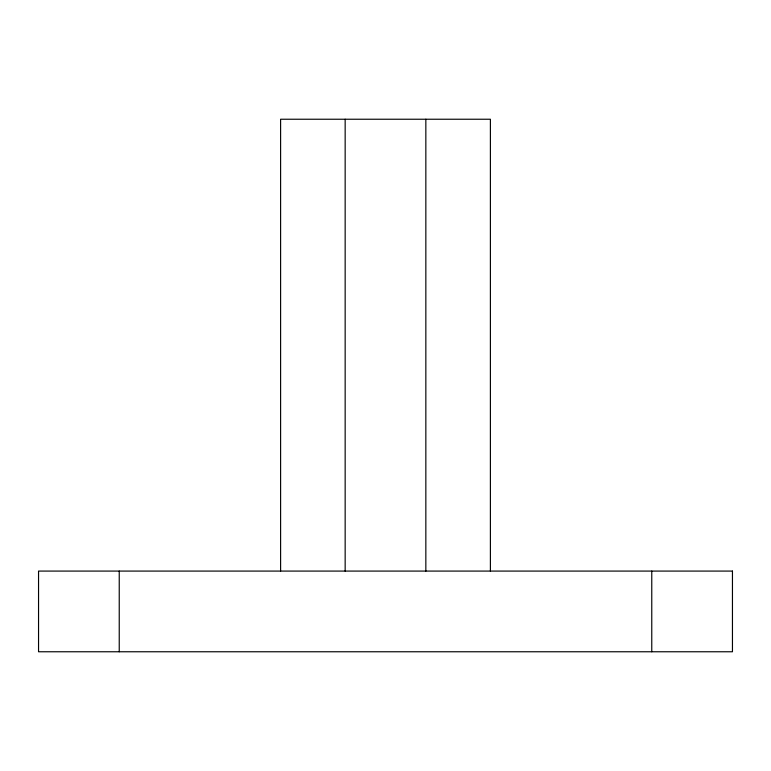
<?xml version="1.0" encoding="UTF-8"?>
<svg xmlns="http://www.w3.org/2000/svg" width="771" height="771" viewBox="0 0 771 771"><rect width="100%" height="100%" fill="white"/><g stroke="black" fill="none" stroke-linecap="round" stroke-linejoin="round"><path stroke-width="1.16" d="M651.765 571.08L651.765 651.765M490.395 571.08L490.395 119.235L280.605 119.235L280.605 571.08M425.843 119.235L425.843 571.08M345.157 119.235L345.157 571.08M119.235 571.08L119.235 651.765M732.45 571.08L38.55 571.08L38.55 651.765L732.45 651.765L732.45 571.08"/></g></svg>
